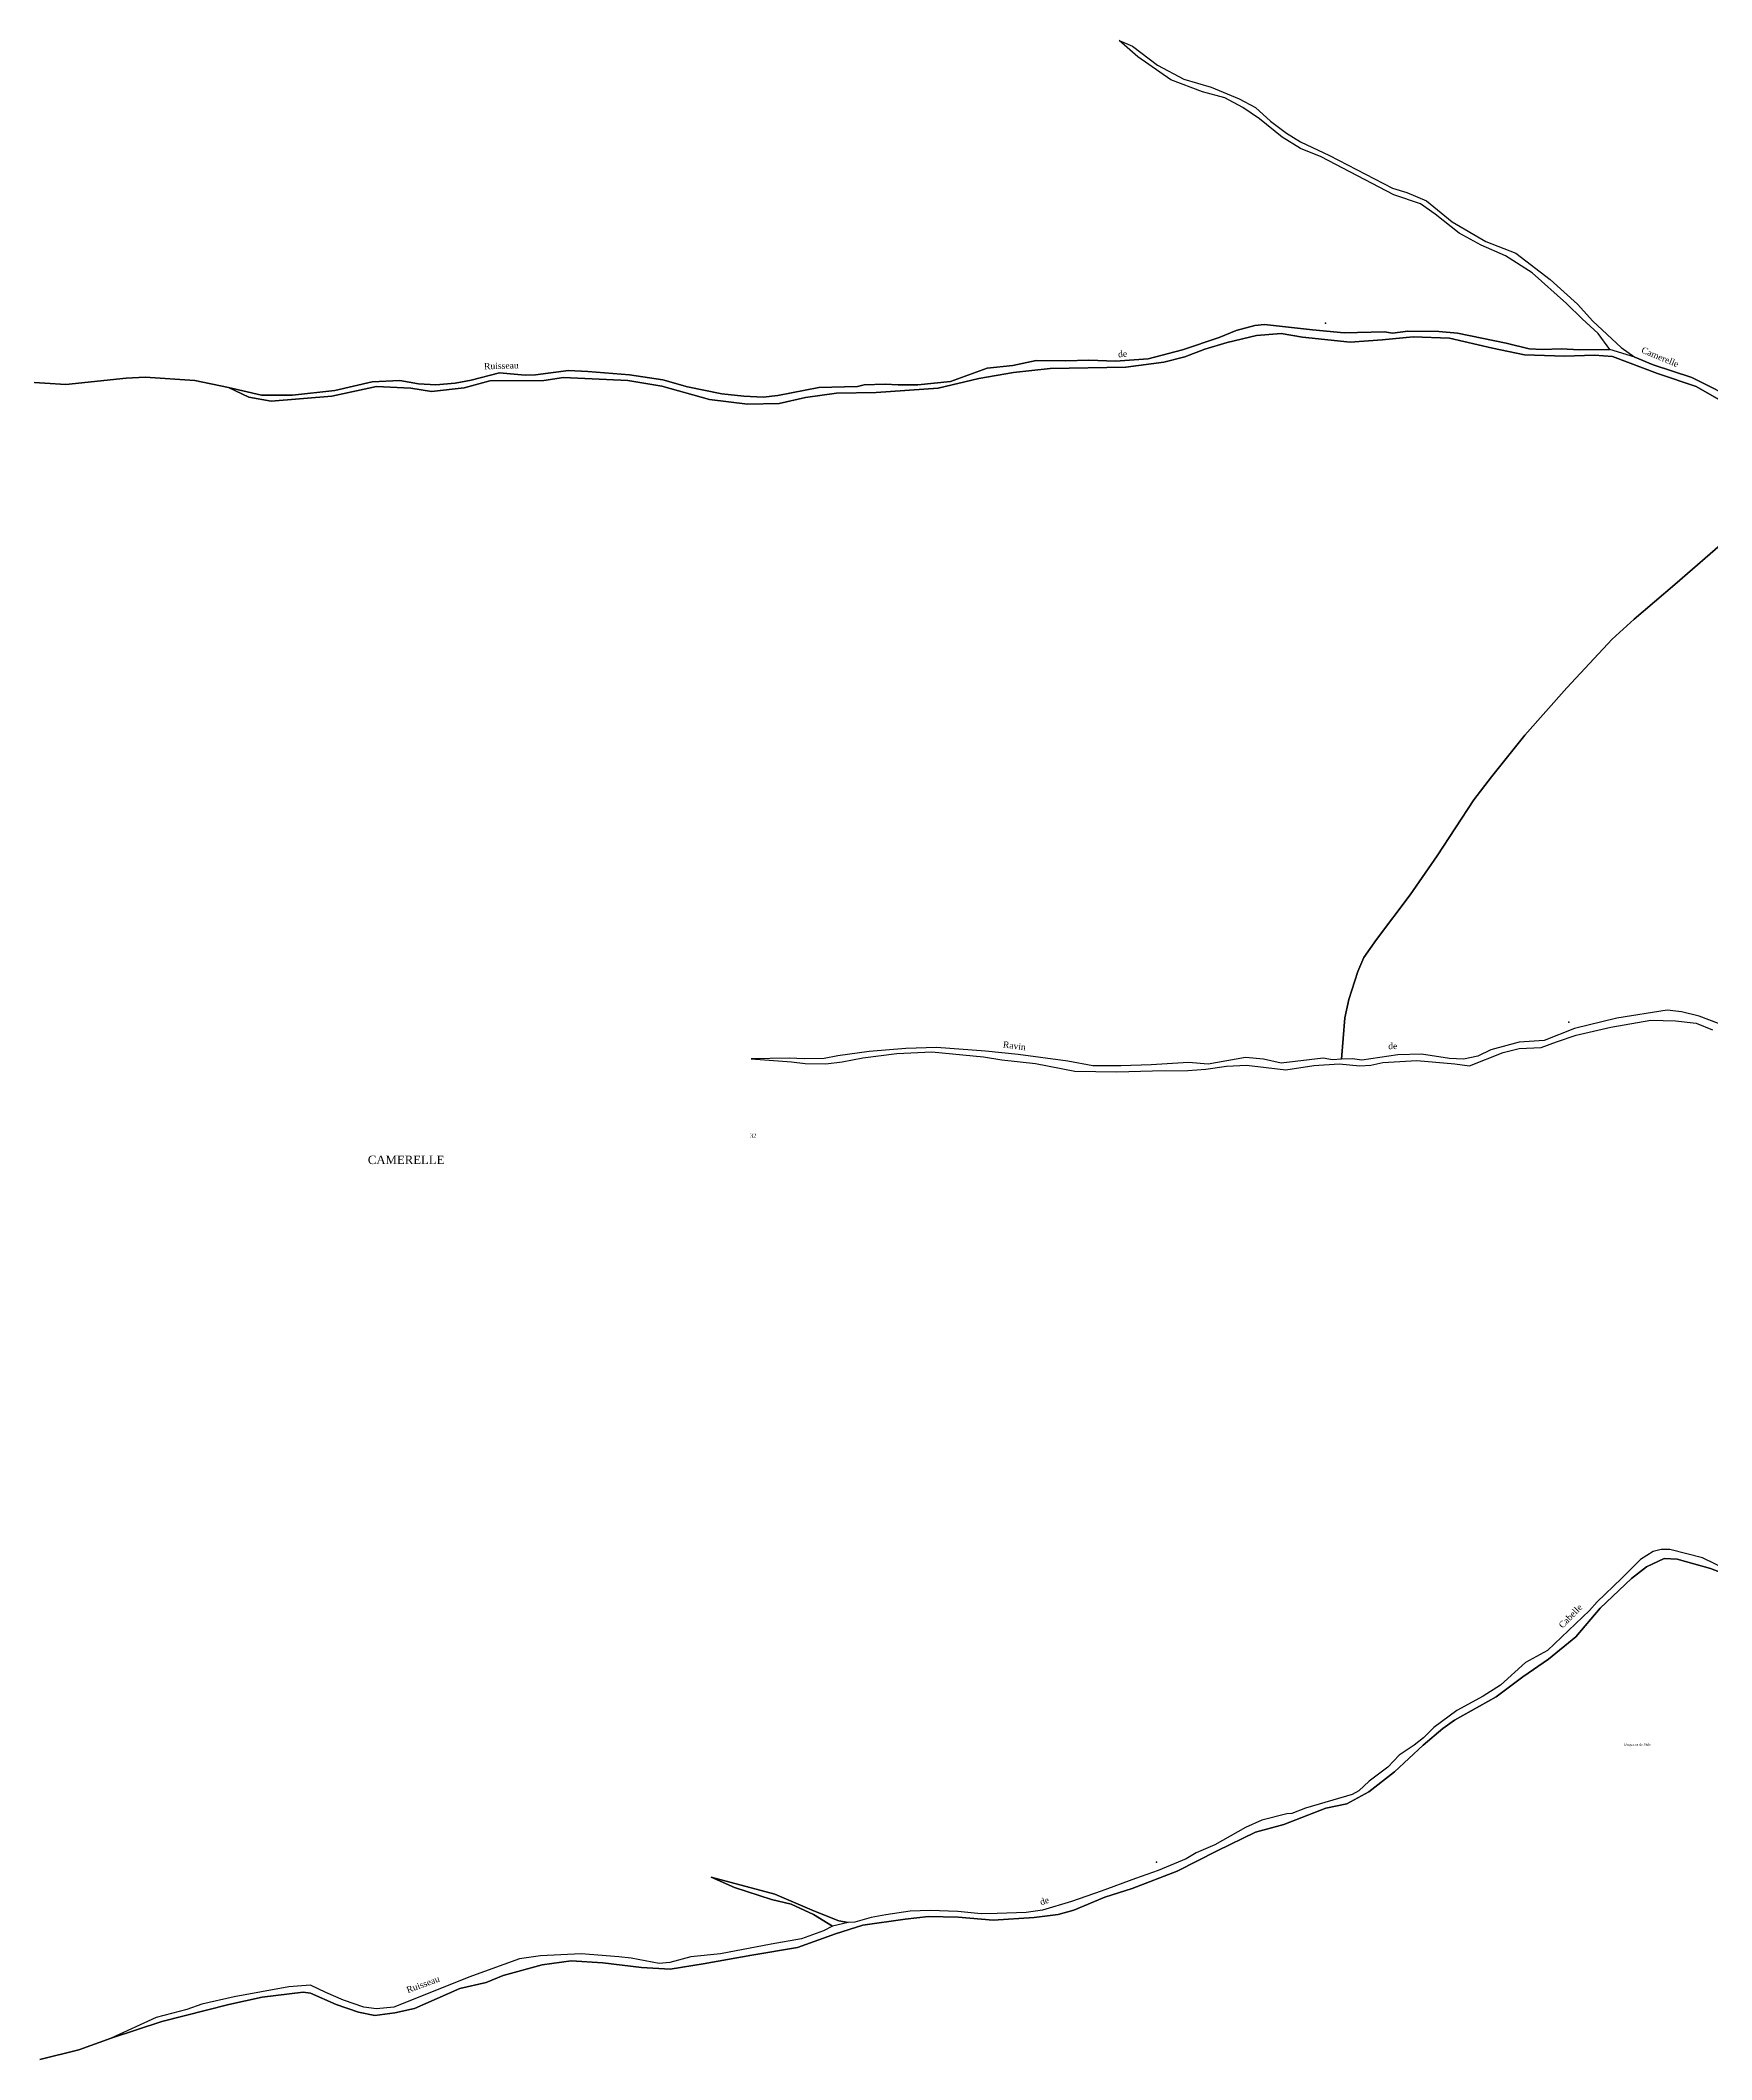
# Model space of a CAD drawing. Extents: x 1189447 to 1205702, y 6141591 to 6152844.
# Drawn here: x 1196892 to 1197682, y 6143581 to 6144537 of the extents above; entities that cross this region are included whole.
import ezdxf

# ---------------------------------------------------------------- set-up
doc = ezdxf.new("R2010")
doc.units = 0
doc.linetypes.add('CONTINU', pattern=[0])
doc.layers.get('0').update_dxf_attribs({"linetype": 'CONTINU'})
for name, color, linetype in [('1FLECHEFL', 7, 'CONTINU'), ('1LIEUDIT', 7, 'CONTINU'), ('1PARCELLE', 7, 'CONTINU'), ('1TRONFLUV', 7, 'CONTINU'), ('3ENSIMMO', 7, 'CONTINU'), ('3LIEUDITTEX', 7, 'CONTINU'), ('3PARCELLETEX', 7, 'CONTINU'), ('3TRONFLUVTEX', 7, 'CONTINU')]:
    doc.layers.add(name, color=color, linetype=linetype)
doc.styles.get("Standard").update_dxf_attribs({"font": 'Times New Roman'})

# ---------------------------------------------------------------- blocks, each defined once
blk = doc.blocks.new('FLECHRU1')
blk.add_point((0, 0))

msp = doc.modelspace()

# ---------------------------------------------------------------- linework, layer by layer
at = {"layer": '1LIEUDIT'}
for points in [[(1197689.24, 6144364.85), (1197675.14, 6144372.87), (1197656.82, 6144378.93), (1197635.55, 6144387.03), (1197626.97, 6144387.69), (1197612.9, 6144387.24), (1197593.95, 6144387.82), (1197578.83, 6144391), (1197558.5, 6144395.65), (1197541.28, 6144396.35), (1197526.54, 6144394.92), (1197511.46, 6144393.87), (1197488.83, 6144396.18), (1197478.87, 6144397.99), (1197467.15, 6144397.01), (1197453.26, 6144393.63), (1197442.65, 6144390.46), (1197433.16, 6144386.92), (1197423.33, 6144384.35), (1197405.22, 6144382.04), (1197369.47, 6144381.33), (1197352.13, 6144379.5), (1197335.82, 6144376.7), (1197316.57, 6144372.01), (1197287.13, 6144369.94), (1197268.38, 6144369.67), (1197253.81, 6144367.57), (1197241.31, 6144364.78), (1197226.31, 6144364.55), (1197208.25, 6144366.74), (1197185.8, 6144372.98), (1197169.67, 6144375.64), (1197139.24, 6144377.07), (1197129.93, 6144375.7), (1197104.33, 6144375.58), (1197092.16, 6144372.2), (1197076.77, 6144370.48), (1197066.94, 6144372.02), (1197050.69, 6144372.88), (1197029.55, 6144368.22), (1197000.89, 6144365.85), (1196990.38, 6144367.87), (1196980.69, 6144372.37), (1196964.78, 6144375.63), (1196941.3, 6144377.25), (1196932.25, 6144376.79), (1196903.84, 6144373.74), (1196863.8, 6144376.33)], [(1196863.8, 6144376.33), (1196903.84, 6144373.74), (1196932.25, 6144376.79), (1196941.3, 6144377.25), (1196964.78, 6144375.63), (1196980.69, 6144372.37), (1196990.38, 6144367.87), (1197000.89, 6144365.85), (1197029.55, 6144368.22), (1197050.69, 6144372.88), (1197066.94, 6144372.02), (1197076.77, 6144370.48), (1197092.16, 6144372.2), (1197104.33, 6144375.58), (1197129.93, 6144375.7), (1197139.24, 6144377.07), (1197169.67, 6144375.64), (1197185.8, 6144372.98), (1197208.25, 6144366.74), (1197226.31, 6144364.55), (1197241.31, 6144364.78), (1197253.81, 6144367.57), (1197268.38, 6144369.67), (1197287.13, 6144369.94), (1197316.57, 6144372.01), (1197335.82, 6144376.7), (1197352.13, 6144379.5), (1197369.47, 6144381.33), (1197405.22, 6144382.04), (1197423.33, 6144384.35), (1197433.16, 6144386.92), (1197442.65, 6144390.46), (1197453.26, 6144393.63), (1197467.15, 6144397.01), (1197478.87, 6144397.99), (1197488.83, 6144396.18), (1197511.46, 6144393.87), (1197526.54, 6144394.92), (1197541.28, 6144396.35), (1197558.5, 6144395.65), (1197578.83, 6144391), (1197593.95, 6144387.82), (1197612.9, 6144387.24), (1197626.97, 6144387.69), (1197635.55, 6144387.03), (1197656.82, 6144378.93), (1197675.14, 6144372.87), (1197689.24, 6144364.85)], [(1196891.4, 6143581.27), (1196909.97, 6143585.84), (1196925.26, 6143591.35), (1196949.23, 6143599.28), (1196980.91, 6143607.41), (1196996.68, 6143610.79), (1197016.12, 6143613.23), (1197019.54, 6143612.64), (1197031.62, 6143607.39), (1197042.29, 6143603.76), (1197049.94, 6143602.15), (1197059.42, 6143603.35), (1197068.69, 6143605.51), (1197090.21, 6143614.91), (1197102.7, 6143617.76), (1197110.65, 6143621.08), (1197129.11, 6143626.06), (1197142.9, 6143628.08), (1197157.86, 6143627.06), (1197176.07, 6143624.9), (1197189.7, 6143623.99), (1197205.33, 6143626.66), (1197228.4, 6143630.76), (1197249.95, 6143634.26), (1197267.9, 6143640.83), (1197280.92, 6143644.83), (1197300.88, 6143647.67), (1197311.94, 6143648.99), (1197325.95, 6143648.68), (1197342.47, 6143647.29), (1197361.88, 6143648.57), (1197373.23, 6143649.92), (1197380.75, 6143651.91), (1197395.35, 6143658.1), (1197408.24, 6143662.19), (1197429.57, 6143670.47), (1197448.58, 6143680.02), (1197466.67, 6143688.92), (1197480.02, 6143692.52), (1197499.93, 6143700.16), (1197509.88, 6143702.25), (1197520.29, 6143708.01), (1197532.47, 6143717.38), (1197545.95, 6143730.09), (1197555.22, 6143738), (1197560.76, 6143741.79), (1197580.47, 6143752.93), (1197593.08, 6143762.38), (1197605.26, 6143770.75), (1197618.2, 6143781.37), (1197629.78, 6143794.79), (1197644.54, 6143808.9), (1197651.71, 6143814.37), (1197660.03, 6143818.38), (1197666.18, 6143817.97), (1197681.95, 6143813.68), (1197696.02, 6143808.29)], [(1196891.4, 6143581.27), (1196909.97, 6143585.84), (1196925.26, 6143591.35), (1196949.23, 6143599.28), (1196980.91, 6143607.41), (1196996.68, 6143610.79), (1197016.12, 6143613.23), (1197019.54, 6143612.64), (1197031.62, 6143607.39), (1197042.29, 6143603.76), (1197049.94, 6143602.15), (1197059.42, 6143603.35), (1197068.69, 6143605.51), (1197090.21, 6143614.91), (1197102.7, 6143617.76), (1197110.65, 6143621.08), (1197129.11, 6143626.06), (1197142.9, 6143628.08), (1197157.86, 6143627.06), (1197176.07, 6143624.9), (1197189.7, 6143623.99), (1197205.33, 6143626.66), (1197228.4, 6143630.76), (1197249.95, 6143634.26), (1197267.9, 6143640.83), (1197280.92, 6143644.83), (1197300.88, 6143647.67), (1197311.94, 6143648.99), (1197325.95, 6143648.68), (1197342.47, 6143647.29), (1197361.88, 6143648.57), (1197373.23, 6143649.92), (1197380.75, 6143651.91), (1197395.35, 6143658.1), (1197408.24, 6143662.19), (1197429.57, 6143670.47), (1197448.58, 6143680.02), (1197466.67, 6143688.92), (1197480.02, 6143692.52), (1197499.93, 6143700.16), (1197509.88, 6143702.25), (1197520.29, 6143708.01), (1197532.47, 6143717.38), (1197545.95, 6143730.09), (1197555.22, 6143738), (1197560.76, 6143741.79), (1197580.47, 6143752.93), (1197593.08, 6143762.38), (1197605.26, 6143770.75), (1197618.2, 6143781.37), (1197629.78, 6143794.79), (1197644.54, 6143808.9), (1197651.71, 6143814.37), (1197660.03, 6143818.38), (1197666.18, 6143817.97), (1197681.95, 6143813.68), (1197696.02, 6143808.29)]]:
    msp.add_lwpolyline(points, dxfattribs=at)
at = {"layer": '1PARCELLE'}
for points in [[(1196863.8, 6144376.33), (1196903.84, 6144373.74), (1196932.25, 6144376.79), (1196941.3, 6144377.25), (1196964.78, 6144375.63), (1196980.69, 6144372.37), (1196996.4, 6144368.79), (1197011, 6144368.74), (1197030.98, 6144370.97), (1197048.76, 6144375.06), (1197061.84, 6144375.62), (1197070.69, 6144374.06), (1197078.77, 6144373.6), (1197088.02, 6144374.43), (1197095.61, 6144375.89), (1197108.98, 6144379.3), (1197121.07, 6144378.14), (1197125.96, 6144378.35), (1197141.68, 6144380.41), (1197150.75, 6144379.97), (1197170.41, 6144378.38), (1197186.25, 6144375.99), (1197197.84, 6144372.73), (1197214.14, 6144369.42), (1197224.55, 6144368.24), (1197233.75, 6144367.74), (1197240.59, 6144368.57), (1197260.06, 6144372.38), (1197278.26, 6144372.78), (1197281.53, 6144373.61), (1197291.44, 6144373.92), (1197297.61, 6144373.66), (1197306.81, 6144373.67), (1197322.33, 6144375.21), (1197339.71, 6144381.48), (1197351.88, 6144382.74), (1197362.83, 6144385.1), (1197376.96, 6144384.97), (1197387.74, 6144385.35), (1197400.34, 6144384.78), (1197415.93, 6144385.93), (1197432.16, 6144390.13), (1197449.43, 6144396.04), (1197457.55, 6144399.28), (1197466.3, 6144401.66), (1197470.9, 6144402.25), (1197493.65, 6144399.66), (1197508.54, 6144398.24), (1197527.62, 6144398.64), (1197531.45, 6144398.1), (1197538.76, 6144398.98), (1197553.32, 6144398.89), (1197562.25, 6144398.13), (1197585.18, 6144393.31), (1197596.2, 6144390.6), (1197602.22, 6144390.29), (1197611.29, 6144390.6), (1197619.94, 6144390.15), (1197634.3, 6144390.35), (1197628.74, 6144397.93), (1197621.16, 6144404.9), (1197613.87, 6144412.09), (1197597.58, 6144426.59), (1197584.96, 6144434.71), (1197573.36, 6144439.68), (1197563.02, 6144445.37), (1197551.68, 6144454.38), (1197544.72, 6144459.23), (1197532.02, 6144463.53), (1197497.72, 6144481.44), (1197487.95, 6144485.51), (1197479.23, 6144490.78), (1197468.58, 6144499.53), (1197460.69, 6144504.91), (1197452.17, 6144509.35), (1197441.61, 6144512.3), (1197426.56, 6144517.98), (1197411, 6144528.76), (1197402.09, 6144536.6), (1197408.42, 6144533.9), (1197420.33, 6144524.95), (1197432.75, 6144518.21), (1197445.64, 6144514.41), (1197458.87, 6144509), (1197466.6, 6144504.8), (1197473.8, 6144498.33), (1197481.28, 6144492.67), (1197488, 6144488.53), (1197501.64, 6144482.15), (1197531.4, 6144466.73), (1197538.31, 6144464.69), (1197547.57, 6144460.65), (1197559.68, 6144450.78), (1197575.61, 6144441.42), (1197589.81, 6144435.98), (1197606.04, 6144423.46), (1197619.02, 6144411.86), (1197626.24, 6144403.72), (1197639.65, 6144391.28), (1197646.15, 6144386.73), (1197654.8, 6144383.1), (1197673.12, 6144377.13), (1197680.95, 6144373.24), (1197695.83, 6144365.54)], [(1196863.8, 6144376.33), (1196903.84, 6144373.74), (1196932.25, 6144376.79), (1196941.3, 6144377.25), (1196964.78, 6144375.63), (1196980.69, 6144372.37), (1196990.38, 6144367.87), (1197000.89, 6144365.85), (1197029.55, 6144368.22), (1197050.69, 6144372.88), (1197066.94, 6144372.02), (1197076.77, 6144370.48), (1197092.16, 6144372.2), (1197104.33, 6144375.58), (1197129.93, 6144375.7), (1197139.24, 6144377.07), (1197169.67, 6144375.64), (1197185.8, 6144372.98), (1197208.25, 6144366.74), (1197226.31, 6144364.55), (1197241.31, 6144364.78), (1197253.81, 6144367.57), (1197268.38, 6144369.67), (1197287.13, 6144369.94), (1197316.57, 6144372.01), (1197335.82, 6144376.7), (1197352.13, 6144379.5), (1197369.47, 6144381.33), (1197405.22, 6144382.04), (1197423.33, 6144384.35), (1197433.16, 6144386.92), (1197442.65, 6144390.46), (1197453.26, 6144393.63), (1197467.15, 6144397.01), (1197478.87, 6144397.99), (1197488.83, 6144396.18), (1197511.46, 6144393.87), (1197526.54, 6144394.92), (1197541.28, 6144396.35), (1197558.5, 6144395.65), (1197578.83, 6144391), (1197593.95, 6144387.82), (1197612.9, 6144387.24), (1197626.97, 6144387.69), (1197635.55, 6144387.03), (1197656.82, 6144378.93), (1197675.14, 6144372.87), (1197689.24, 6144364.85)], [(1197698.5, 6144308.19), (1197665.06, 6144279.22), (1197645.82, 6144262.81), (1197635.39, 6144253.34), (1197613.99, 6144230.27), (1197594.11, 6144207.86), (1197578.26, 6144188.15), (1197569.88, 6144177.33), (1197552.54, 6144150.73), (1197539.77, 6144132.38), (1197523.82, 6144111.21), (1197517.95, 6144102.69), (1197515.12, 6144096.13), (1197510.76, 6144082.8), (1197508.89, 6144074.15), (1197507.27, 6144054.63), (1197503.01, 6144054.35), (1197498.62, 6144055.1), (1197478.84, 6144052.66), (1197470.39, 6144054.57), (1197461.88, 6144055.37), (1197444.22, 6144052.21), (1197434.94, 6144053.07), (1197417.34, 6144051.94), (1197402.95, 6144051.37), (1197389.73, 6144051.39), (1197377.9, 6144053.61), (1197354.33, 6144056.87), (1197338.97, 6144058.43), (1197315.66, 6144060.18), (1197301.16, 6144059.7), (1197283.9, 6144058.18), (1197269, 6144056.21), (1197262.49, 6144054.89), (1197253.21, 6144054.73), (1197245.96, 6144055.09), (1197228.03, 6144054.74), (1197247.19, 6144053.38), (1197253.51, 6144052.51), (1197263.28, 6144052.34), (1197271.05, 6144053.33), (1197280.82, 6144055.19), (1197296.92, 6144057.23), (1197313.58, 6144058.01), (1197337.96, 6144055.66), (1197346.64, 6144054.24), (1197362.49, 6144052.58), (1197381.14, 6144048.93), (1197401.1, 6144048.6), (1197417.9, 6144049.08), (1197434.56, 6144049.22), (1197443.18, 6144049.81), (1197452.9, 6144051.32), (1197462.35, 6144051.79), (1197481.04, 6144049.48), (1197494.25, 6144051.55), (1197506.25, 6144052.46), (1197516.06, 6144051.42), (1197521.25, 6144051.76), (1197526.9, 6144053.04), (1197543, 6144053.89), (1197560.98, 6144052.33), (1197567.95, 6144051.37), (1197583.85, 6144057.8), (1197591.45, 6144059.71), (1197601.84, 6144060.14), (1197609.11, 6144062.84), (1197618.36, 6144066.01), (1197634.78, 6144069.78), (1197653.62, 6144073.01), (1197665.44, 6144072.81), (1197675.07, 6144071.69), (1197682.94, 6144068.49)], [(1197702.77, 6144065.01), (1197676.52, 6144074.98), (1197668.16, 6144077.05), (1197661.37, 6144077.82), (1197637.67, 6144073.98), (1197617.56, 6144069.07), (1197603.22, 6144063.39), (1197591.39, 6144062.57), (1197577.98, 6144058.99), (1197571.84, 6144056.07), (1197565.12, 6144054.54), (1197558.51, 6144054.9), (1197545.17, 6144056.95), (1197534.01, 6144056.72), (1197516.98, 6144054.19), (1197512.54, 6144054.7), (1197507.27, 6144054.63), (1197507.27, 6144054.63), (1197508.89, 6144074.15), (1197510.76, 6144082.8), (1197515.12, 6144096.13), (1197517.95, 6144102.69), (1197523.82, 6144111.21), (1197539.77, 6144132.38), (1197552.54, 6144150.73), (1197569.88, 6144177.33), (1197578.26, 6144188.15), (1197594.11, 6144207.86), (1197613.99, 6144230.27), (1197635.39, 6144253.34), (1197645.82, 6144262.81), (1197665.06, 6144279.22), (1197698.5, 6144308.19)], [(1197690.42, 6143812.74), (1197678.15, 6143818.6), (1197662.76, 6143822.65), (1197658.59, 6143822.65), (1197654.81, 6143821.7), (1197648.74, 6143817.95), (1197639.85, 6143808.96), (1197628.23, 6143797.89), (1197624.69, 6143793.7), (1197604.87, 6143774.77), (1197594.36, 6143769.23), (1197582.51, 6143758.4), (1197574.3, 6143753.25), (1197561.93, 6143746.49), (1197551.08, 6143738.42), (1197546.13, 6143733.49), (1197541.76, 6143730.07), (1197534.68, 6143725.25), (1197529.22, 6143719.62), (1197520.47, 6143712.94), (1197515.52, 6143708.49), (1197512.32, 6143706.75), (1197490.32, 6143700.28), (1197483.8, 6143697.66), (1197481.49, 6143697.54), (1197469.71, 6143694.48), (1197461.92, 6143691.06), (1197447.33, 6143682.94), (1197438.58, 6143679.15), (1197433.79, 6143676.34), (1197420.67, 6143670.68), (1197409.82, 6143666.93), (1197393.61, 6143660.97), (1197379.52, 6143656.06), (1197365.86, 6143651.98), (1197358.14, 6143650.93), (1197344.4, 6143650.34), (1197336.81, 6143650.28), (1197325.84, 6143651.39), (1197312.7, 6143651.75), (1197303.26, 6143651.49), (1197291.7, 6143649.76), (1197284.73, 6143648.47), (1197277.06, 6143646.26), (1197273.91, 6143646.09), (1197269.55, 6143646.94), (1197257.98, 6143651.43), (1197239.27, 6143659.62), (1197209.06, 6143667.65), (1197220.16, 6143662.76), (1197237.7, 6143657.09), (1197247.01, 6143654.86), (1197257.48, 6143649.95), (1197266.5, 6143644.39), (1197262.24, 6143642.14), (1197251.87, 6143638.36), (1197237.45, 6143635.91), (1197213.45, 6143631.38), (1197199.47, 6143629.82), (1197189.52, 6143627.23), (1197184.45, 6143626.77), (1197171.31, 6143629.22), (1197165.46, 6143629.91), (1197147.52, 6143631.38), (1197128.35, 6143630.36), (1197118.43, 6143628.94), (1197094.45, 6143620.3), (1197076.04, 6143612.83), (1197058.97, 6143606.15), (1197050.7, 6143605.23), (1197044.71, 6143606.07), (1197035.1, 6143609.35), (1197026.77, 6143612.97), (1197019.46, 6143616.52), (1197009.27, 6143615.76), (1196983.35, 6143610.99), (1196968.08, 6143607.48), (1196961, 6143604.96), (1196946.48, 6143601.17), (1196925.26, 6143591.35), (1196909.97, 6143585.84), (1196891.4, 6143581.27)], [(1197696.02, 6143808.29), (1197681.95, 6143813.68), (1197666.18, 6143817.97), (1197660.03, 6143818.38), (1197651.71, 6143814.37), (1197644.54, 6143808.9), (1197629.78, 6143794.79), (1197618.2, 6143781.37), (1197605.26, 6143770.75), (1197593.08, 6143762.38), (1197580.47, 6143752.93), (1197560.76, 6143741.79), (1197555.22, 6143738), (1197545.95, 6143730.09), (1197532.47, 6143717.38), (1197520.29, 6143708.01), (1197509.88, 6143702.25), (1197499.93, 6143700.16), (1197480.02, 6143692.52), (1197466.67, 6143688.92), (1197448.58, 6143680.02), (1197429.57, 6143670.47), (1197408.24, 6143662.19), (1197395.35, 6143658.1), (1197380.75, 6143651.91), (1197373.23, 6143649.92), (1197361.88, 6143648.57), (1197342.47, 6143647.29), (1197325.95, 6143648.68), (1197311.94, 6143648.99), (1197300.88, 6143647.67), (1197280.92, 6143644.83), (1197267.9, 6143640.83), (1197249.95, 6143634.26), (1197228.4, 6143630.76), (1197205.33, 6143626.66), (1197189.7, 6143623.99), (1197176.07, 6143624.9), (1197157.86, 6143627.06), (1197142.9, 6143628.08), (1197129.11, 6143626.06), (1197110.65, 6143621.08), (1197102.7, 6143617.76), (1197090.21, 6143614.91), (1197068.69, 6143605.51), (1197059.42, 6143603.35), (1197049.94, 6143602.15), (1197042.29, 6143603.76), (1197031.62, 6143607.39), (1197019.54, 6143612.64), (1197016.12, 6143613.23), (1196996.68, 6143610.79), (1196980.91, 6143607.41), (1196949.23, 6143599.28), (1196925.26, 6143591.35), (1196909.97, 6143585.84), (1196891.4, 6143581.27)]]:
    msp.add_lwpolyline(points, dxfattribs=at)
at = {"layer": '1TRONFLUV'}
for points in [[(1197634.3, 6144390.35), (1197628.74, 6144397.93), (1197621.16, 6144404.9), (1197613.87, 6144412.09), (1197597.58, 6144426.59), (1197584.96, 6144434.71), (1197573.36, 6144439.68), (1197563.02, 6144445.37), (1197551.68, 6144454.38), (1197544.72, 6144459.23), (1197532.02, 6144463.53), (1197497.72, 6144481.44), (1197487.95, 6144485.51), (1197479.23, 6144490.78), (1197468.58, 6144499.53), (1197460.69, 6144504.91), (1197452.17, 6144509.35), (1197441.61, 6144512.3), (1197426.56, 6144517.98), (1197411, 6144528.76), (1197402.09, 6144536.6), (1197408.42, 6144533.9), (1197420.33, 6144524.95), (1197432.75, 6144518.21), (1197445.64, 6144514.41), (1197458.87, 6144509), (1197466.6, 6144504.8), (1197473.8, 6144498.33), (1197481.28, 6144492.67), (1197488, 6144488.53), (1197501.64, 6144482.15), (1197531.4, 6144466.73), (1197538.31, 6144464.69), (1197547.57, 6144460.65), (1197559.68, 6144450.78), (1197575.61, 6144441.42), (1197589.81, 6144435.98), (1197606.04, 6144423.46), (1197619.02, 6144411.86), (1197626.24, 6144403.72), (1197639.65, 6144391.28), (1197646.15, 6144386.73), (1197634.3, 6144390.35)], [(1197266.5, 6143644.39), (1197257.48, 6143649.95), (1197247.01, 6143654.86), (1197237.7, 6143657.09), (1197220.16, 6143662.76), (1197209.06, 6143667.65), (1197239.27, 6143659.62), (1197257.98, 6143651.43), (1197269.55, 6143646.94), (1197273.91, 6143646.09), (1197266.5, 6143644.39)]]:
    msp.add_lwpolyline(points, close=True, dxfattribs=at)
for points in [[(1197695.83, 6144365.54), (1197680.95, 6144373.24), (1197673.12, 6144377.13), (1197654.8, 6144383.1), (1197646.15, 6144386.73), (1197634.3, 6144390.35), (1197634.3, 6144390.35), (1197619.94, 6144390.15), (1197611.29, 6144390.6), (1197602.22, 6144390.29), (1197596.2, 6144390.6), (1197585.18, 6144393.31), (1197562.25, 6144398.13), (1197553.32, 6144398.89), (1197538.76, 6144398.98), (1197531.45, 6144398.1), (1197527.62, 6144398.64), (1197508.54, 6144398.24), (1197493.65, 6144399.66), (1197470.9, 6144402.25), (1197466.3, 6144401.66), (1197457.55, 6144399.28), (1197449.43, 6144396.04), (1197432.16, 6144390.13), (1197415.93, 6144385.93), (1197400.34, 6144384.78), (1197387.74, 6144385.35), (1197376.96, 6144384.97), (1197362.83, 6144385.1), (1197351.88, 6144382.74), (1197339.71, 6144381.48), (1197322.33, 6144375.21), (1197306.81, 6144373.67), (1197297.61, 6144373.66), (1197291.44, 6144373.92), (1197281.53, 6144373.61), (1197278.26, 6144372.78), (1197260.06, 6144372.38), (1197240.59, 6144368.57), (1197233.75, 6144367.74), (1197224.55, 6144368.24), (1197214.14, 6144369.42), (1197197.84, 6144372.73), (1197186.25, 6144375.99), (1197170.41, 6144378.38), (1197150.75, 6144379.97), (1197141.68, 6144380.41), (1197125.96, 6144378.35), (1197121.07, 6144378.14), (1197108.98, 6144379.3), (1197095.61, 6144375.89), (1197088.02, 6144374.43), (1197078.77, 6144373.6), (1197070.69, 6144374.06), (1197061.84, 6144375.62), (1197048.76, 6144375.06), (1197030.98, 6144370.97), (1197011, 6144368.74), (1196996.4, 6144368.79), (1196980.69, 6144372.37), (1196990.38, 6144367.87), (1197000.89, 6144365.85), (1197029.55, 6144368.22), (1197050.69, 6144372.88), (1197066.94, 6144372.02), (1197076.77, 6144370.48), (1197092.16, 6144372.2), (1197104.33, 6144375.58), (1197129.93, 6144375.7), (1197139.24, 6144377.07), (1197169.67, 6144375.64), (1197185.8, 6144372.98), (1197208.25, 6144366.74), (1197226.31, 6144364.55), (1197241.31, 6144364.78), (1197253.81, 6144367.57), (1197268.38, 6144369.67), (1197287.13, 6144369.94), (1197316.57, 6144372.01), (1197335.82, 6144376.7), (1197352.13, 6144379.5), (1197369.47, 6144381.33), (1197405.22, 6144382.04), (1197423.33, 6144384.35), (1197433.16, 6144386.92), (1197442.65, 6144390.46), (1197453.26, 6144393.63), (1197467.15, 6144397.01), (1197478.87, 6144397.99), (1197488.83, 6144396.18), (1197511.46, 6144393.87), (1197526.54, 6144394.92), (1197541.28, 6144396.35), (1197558.5, 6144395.65), (1197578.83, 6144391), (1197593.95, 6144387.82), (1197612.9, 6144387.24), (1197626.97, 6144387.69), (1197635.55, 6144387.03), (1197656.82, 6144378.93), (1197675.14, 6144372.87), (1197689.24, 6144364.85)], [(1197702.77, 6144065.01), (1197676.52, 6144074.98), (1197668.16, 6144077.05), (1197661.37, 6144077.82), (1197637.67, 6144073.98), (1197617.56, 6144069.07), (1197603.22, 6144063.39), (1197591.39, 6144062.57), (1197577.98, 6144058.99), (1197571.84, 6144056.07), (1197565.12, 6144054.54), (1197558.51, 6144054.9), (1197545.17, 6144056.95), (1197534.01, 6144056.72), (1197516.98, 6144054.19), (1197512.54, 6144054.7), (1197507.27, 6144054.63), (1197503.01, 6144054.35), (1197498.62, 6144055.1), (1197478.84, 6144052.66), (1197470.39, 6144054.57), (1197461.88, 6144055.37), (1197444.22, 6144052.21), (1197434.94, 6144053.07), (1197417.34, 6144051.94), (1197402.95, 6144051.37), (1197389.73, 6144051.39), (1197377.9, 6144053.61), (1197354.33, 6144056.87), (1197338.97, 6144058.43), (1197315.66, 6144060.18), (1197301.16, 6144059.7), (1197283.9, 6144058.18), (1197269, 6144056.21), (1197262.49, 6144054.89), (1197253.21, 6144054.73), (1197245.96, 6144055.09), (1197228.03, 6144054.74), (1197247.19, 6144053.38), (1197253.51, 6144052.51), (1197263.28, 6144052.34), (1197271.05, 6144053.33), (1197280.82, 6144055.19), (1197296.92, 6144057.23), (1197313.58, 6144058.01), (1197337.96, 6144055.66), (1197346.64, 6144054.24), (1197362.49, 6144052.58), (1197381.14, 6144048.93), (1197401.1, 6144048.6), (1197417.9, 6144049.08), (1197434.56, 6144049.22), (1197443.18, 6144049.81), (1197452.9, 6144051.32), (1197462.35, 6144051.79), (1197481.04, 6144049.48), (1197494.25, 6144051.55), (1197506.25, 6144052.46), (1197516.06, 6144051.42), (1197521.25, 6144051.76), (1197526.9, 6144053.04), (1197543, 6144053.89), (1197560.98, 6144052.33), (1197567.95, 6144051.37), (1197583.85, 6144057.8), (1197591.45, 6144059.71), (1197601.84, 6144060.14), (1197609.11, 6144062.84), (1197618.36, 6144066.01), (1197634.78, 6144069.78), (1197653.62, 6144073.01), (1197665.44, 6144072.81), (1197675.07, 6144071.69), (1197682.94, 6144068.49)], [(1197690.42, 6143812.74), (1197678.15, 6143818.6), (1197662.76, 6143822.65), (1197658.59, 6143822.65), (1197654.81, 6143821.7), (1197648.74, 6143817.95), (1197639.85, 6143808.96), (1197628.23, 6143797.89), (1197624.69, 6143793.7), (1197604.87, 6143774.77), (1197594.36, 6143769.23), (1197582.51, 6143758.4), (1197574.3, 6143753.25), (1197561.93, 6143746.49), (1197551.08, 6143738.42), (1197546.13, 6143733.49), (1197541.76, 6143730.07), (1197534.68, 6143725.25), (1197529.22, 6143719.62), (1197520.47, 6143712.94), (1197515.52, 6143708.49), (1197512.32, 6143706.75), (1197490.32, 6143700.28), (1197483.8, 6143697.66), (1197481.49, 6143697.54), (1197469.71, 6143694.48), (1197461.92, 6143691.06), (1197447.33, 6143682.94), (1197438.58, 6143679.15), (1197433.79, 6143676.34), (1197420.67, 6143670.68), (1197409.82, 6143666.93), (1197393.61, 6143660.97), (1197379.52, 6143656.06), (1197365.86, 6143651.98), (1197358.14, 6143650.93), (1197344.4, 6143650.34), (1197336.81, 6143650.28), (1197325.84, 6143651.39), (1197312.7, 6143651.75), (1197303.26, 6143651.49), (1197291.7, 6143649.76), (1197284.73, 6143648.47), (1197277.06, 6143646.26), (1197273.91, 6143646.09), (1197266.5, 6143644.39), (1197266.5, 6143644.39), (1197262.24, 6143642.14), (1197251.87, 6143638.36), (1197237.45, 6143635.91), (1197213.45, 6143631.38), (1197199.47, 6143629.82), (1197189.52, 6143627.23), (1197184.45, 6143626.77), (1197171.31, 6143629.22), (1197165.46, 6143629.91), (1197147.52, 6143631.38), (1197128.35, 6143630.36), (1197118.43, 6143628.94), (1197094.45, 6143620.3), (1197076.04, 6143612.83), (1197058.97, 6143606.15), (1197050.7, 6143605.23), (1197044.71, 6143606.07), (1197035.1, 6143609.35), (1197026.77, 6143612.97), (1197019.46, 6143616.52), (1197009.27, 6143615.76), (1196983.35, 6143610.99), (1196968.08, 6143607.48), (1196961, 6143604.96), (1196946.48, 6143601.17), (1196925.26, 6143591.35), (1196949.23, 6143599.28), (1196980.91, 6143607.41), (1196996.68, 6143610.79), (1197016.12, 6143613.23), (1197019.54, 6143612.64), (1197031.62, 6143607.39), (1197042.29, 6143603.76), (1197049.94, 6143602.15), (1197059.42, 6143603.35), (1197068.69, 6143605.51), (1197090.21, 6143614.91), (1197102.7, 6143617.76), (1197110.65, 6143621.08), (1197129.11, 6143626.06), (1197142.9, 6143628.08), (1197157.86, 6143627.06), (1197176.07, 6143624.9), (1197189.7, 6143623.99), (1197205.33, 6143626.66), (1197228.4, 6143630.76), (1197249.95, 6143634.26), (1197267.9, 6143640.83), (1197280.92, 6143644.83), (1197300.88, 6143647.67), (1197311.94, 6143648.99), (1197325.95, 6143648.68), (1197342.47, 6143647.29), (1197361.88, 6143648.57), (1197373.23, 6143649.92), (1197380.75, 6143651.91), (1197395.35, 6143658.1), (1197408.24, 6143662.19), (1197429.57, 6143670.47), (1197448.58, 6143680.02), (1197466.67, 6143688.92), (1197480.02, 6143692.52), (1197499.93, 6143700.16), (1197509.88, 6143702.25), (1197520.29, 6143708.01), (1197532.47, 6143717.38), (1197545.95, 6143730.09), (1197555.22, 6143738), (1197560.76, 6143741.79), (1197580.47, 6143752.93), (1197593.08, 6143762.38), (1197605.26, 6143770.75), (1197618.2, 6143781.37), (1197629.78, 6143794.79), (1197644.54, 6143808.9), (1197651.71, 6143814.37), (1197660.03, 6143818.38), (1197666.18, 6143817.97), (1197681.95, 6143813.68), (1197696.02, 6143808.29)]]:
    msp.add_lwpolyline(points, dxfattribs=at)

# ---------------------------------------------------------------- block references
at = {"layer": '1FLECHEFL'}
for p, rotation in [((1197499.8, 6144402.88), 359.1), ((1197614.88, 6144072.06), 10.8), ((1197419.84, 6143674.65), 25.9)]:
    msp.add_blockref('FLECHRU1', p, dxfattribs=dict(at, rotation=rotation))

# ---------------------------------------------------------------- texts
at = {"layer": '3ENSIMMO'}
msp.add_text('Bergeries de Melo', height=1.125, dxfattribs=at).set_placement((1197641.13, 6143729.85))
at = {"layer": '3LIEUDITTEX'}
msp.add_text('CAMERELLE', height=4, dxfattribs=at).set_placement((1197046.66, 6144004.97))
at = {"layer": '3PARCELLETEX'}
msp.add_text('32', height=2, dxfattribs=at).set_placement((1197227.47, 6144017.41))
at = {"layer": '3TRONFLUVTEX'}
for s, rotation, p in [('de', 4.3, (1197401.73, 6144386.61)), ('Camerelle', 337.5, (1197648.92, 6144388.99)), ('Ruisseau', 1.8, (1197101.7, 6144380.91)), ('Ravin', 352.4, (1197347.02, 6144060.18)), ('de', 1.1, (1197529.48, 6144059.3)), ('Cabelle', 45.7, (1197611.92, 6143785.11)), ('de', 16.7, (1197365.18, 6143654.32)), ('Ruisseau', 19.9, (1197065.59, 6143612.72))]:
    msp.add_text(s, height=3, rotation=rotation, dxfattribs=at).set_placement(p)

doc.saveas('drawing.dxf')
